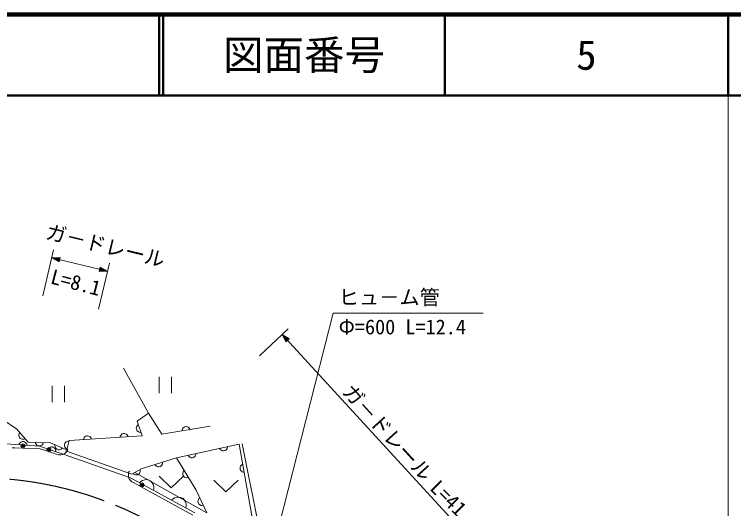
# Model space of a CAD drawing. Units: millimetres, scale not verified. Extents: x 40000 to 680000, y 20000 to 380000.
# Drawn here: x 490854 to 579670, y 319014 to 380000 of the extents above; entities that cross this region are included whole.
import ezdxf
from ezdxf.enums import TextEntityAlignment as Align

# ---------------------------------------------------------------- set-up
doc = ezdxf.new("R2010")
doc.units = ezdxf.units.MM
doc.header["$LTSCALE"] = 1000
doc.linetypes.add('CHAIN', pattern=[18.5, 12, -1.5, 3.5, -1.5])
for name, color, linetype, lineweight in [('M-BGD', 7, 'Continuous', 13), ('M-BMK', 2, 'CHAIN', 13), ('M-STR-HTXT', 7, 'Continuous', 13), ('M-TTL', 2, 'Continuous', 140), ('M-TTL-BAND', 7, 'Continuous', 13), ('M-TTL-LINE', 7, 'Continuous', 50)]:
    doc.layers.add(name, color=color, linetype=linetype, lineweight=lineweight)
doc.layers.add('M-TTL-TXT', color=7, linetype='Continuous')
doc.styles.add('ＭＳ ゴシック', font='')
doc.styles.get('ＭＳ ゴシック').set_extended_font_data('MS Gothic')

msp = doc.modelspace()

# ---------------------------------------------------------------- linework, layer by layer
at = {"layer": 'M-BGD'}
for p, q in [((507425, 330797), (504342, 336356)), ((508725, 335280), (508725, 333259)), ((510243, 333259), (510243, 335280)), ((495531, 334152), (495531, 332131)), ((497049, 332131), (497049, 334152)), ((506025, 329816), (507425, 330797)), ((507425, 330797), (509075, 328203)), ((489452, 329982), (491147, 328805)), ((506025, 329816), (506649, 327993)), ((491147, 328805), (492542, 327225)), ((505936, 329085), (505913, 328970)), ((505913, 328970), (505914, 328842)), ((505914, 328842), (505966, 328689)), ((505998, 329214), (505936, 329085)), ((505966, 328689), (506043, 328588)), ((506073, 329304), (505998, 329214)), ((506173, 329382), (506073, 329304)), ((515038, 329185), (509075, 328203)), ((511584, 328739), (511564, 328613)), ((511627, 328849), (511584, 328739)), ((511709, 328965), (511627, 328849)), ((511798, 329041), (511709, 328965)), ((511910, 329100), (511798, 329041)), ((512068, 329126), (511910, 329100)), ((512193, 329106), (512068, 329126)), ((512301, 329062), (512193, 329106)), ((512415, 328979), (512301, 329062)), ((512491, 328889), (512415, 328979)), ((512549, 328775), (512491, 328889)), ((491414, 328168), (491406, 328026)), ((491406, 328026), (491428, 327910)), ((491449, 328281), (491414, 328168)), ((491428, 327910), (491478, 327793)), ((491512, 328392), (491449, 328281)), ((491478, 327793), (491585, 327672)), ((506649, 327993), (497635, 327432)), ((499476, 327769), (499423, 327664)), ((499570, 327876), (499476, 327769)), ((499666, 327943), (499570, 327876)), ((499783, 327991), (499666, 327943)), ((499943, 328000), (499783, 327991)), ((500065, 327968), (499943, 328000)), ((500168, 327913), (500065, 327968)), ((500274, 327819), (500168, 327913)), ((500340, 327722), (500274, 327819)), ((503929, 327945), (503897, 327822)), ((503983, 328050), (503929, 327945)), ((504077, 328157), (503983, 328050)), ((504173, 328223), (504077, 328157)), ((504290, 328271), (504173, 328223)), ((504449, 328281), (504290, 328271)), ((504571, 328248), (504449, 328281)), ((504675, 328194), (504571, 328248)), ((504780, 328099), (504675, 328194)), ((504846, 328002), (504780, 328099)), ((504894, 327884), (504846, 328002)), ((506043, 328588), (506133, 328512)), ((506133, 328512), (506260, 328450)), ((506260, 328450), (506374, 328426)), ((506374, 328426), (506500, 328427)), ((493975, 326708), (489854, 327011)), ((491465, 327014), (491416, 326896)), ((491532, 327110), (491465, 327014)), ((491639, 327204), (491532, 327110)), ((491585, 327672), (491694, 327609)), ((491743, 327257), (491639, 327204)), ((491694, 327609), (491806, 327574)), ((491865, 327289), (491743, 327257)), ((491806, 327574), (491947, 327566)), ((492025, 327277), (491865, 327289)), ((491947, 327566), (492061, 327588)), ((492141, 327228), (492025, 327277)), ((492061, 327588), (492177, 327638)), ((492236, 327160), (492141, 327228)), ((492329, 327052), (492236, 327160)), ((492381, 326947), (492329, 327052)), ((492413, 326823), (492381, 326947)), ((492542, 327225), (495333, 327124)), ((493439, 327193), (493474, 327070)), ((493474, 327070), (493531, 326967)), ((493531, 326967), (493627, 326862)), ((493627, 326862), (493725, 326798)), ((494124, 326784), (494226, 326841)), ((494226, 326841), (494329, 326938)), ((494329, 326938), (494392, 327037)), ((494392, 327037), (494437, 327157)), ((495333, 327124), (497327, 326284)), ((495869, 326898), (495860, 326771)), ((497097, 327047), (497055, 326891)), ((497055, 326891), (497063, 326763)), ((497167, 327153), (497097, 327047)), ((497251, 327235), (497167, 327153)), ((497374, 327306), (497251, 327235)), ((497635, 327432), (497327, 326284)), ((497486, 327338), (497374, 327306)), ((497612, 327345), (497486, 327338)), ((499423, 327664), (499390, 327541)), ((500387, 327603), (500340, 327722)), ((510863, 325295), (518625, 326986)), ((518625, 326986), (520714, 315012)), ((518990, 327011), (521416, 314947)), ((490901, 326520), (490581, 326532)), ((491899, 326484), (490901, 326520)), ((493904, 326412), (491899, 326484)), ((493725, 326798), (493843, 326753)), ((493843, 326753), (494003, 326748)), ((495050, 326050), (493904, 326412)), ((497013, 325672), (493975, 326708)), ((494003, 326748), (494124, 326784)), ((495097, 326453), (495021, 326351)), ((496003, 325748), (495050, 326050)), ((495186, 326530), (495097, 326453)), ((495312, 326593), (495186, 326530)), ((495426, 326619), (495312, 326593)), ((495552, 326618), (495426, 326619)), ((495704, 326566), (495552, 326618)), ((495805, 326489), (495704, 326566)), ((495880, 326400), (495805, 326489)), ((495860, 326771), (495877, 326654)), ((495877, 326654), (495931, 326522)), ((495943, 326272), (495880, 326400)), ((495931, 326522), (496000, 326427)), ((495968, 326157), (495943, 326272)), ((495967, 326029), (495968, 326157)), ((496000, 326427), (496095, 326343)), ((496095, 326343), (496242, 326281)), ((496242, 326281), (496368, 326272)), ((496368, 326272), (496484, 326289)), ((496484, 326289), (496614, 326343)), ((496614, 326343), (496708, 326413)), ((496708, 326413), (496791, 326510)), ((497063, 326763), (497094, 326650)), ((497250, 325989), (497076, 325833)), ((497094, 326650), (497164, 326526)), ((497164, 326526), (497245, 326441)), ((497177, 326149), (505350, 323278)), ((497245, 326441), (497350, 326370)), ((497398, 326197), (497250, 325989)), ((497445, 326351), (497398, 326197)), ((516196, 326457), (516261, 326347)), ((516261, 326347), (516340, 326261)), ((516340, 326261), (516459, 326183)), ((516459, 326183), (516569, 326145)), ((516569, 326145), (516695, 326131)), ((516695, 326131), (516851, 326165)), ((516851, 326165), (516960, 326230)), ((516960, 326230), (517045, 326311)), ((517045, 326311), (517121, 326431)), ((517121, 326431), (517159, 326542)), ((517159, 326542), (517173, 326669)), ((496308, 325652), (496003, 325748)), ((496599, 325645), (496308, 325652)), ((496826, 325700), (496599, 325645)), ((497076, 325833), (496826, 325700)), ((497013, 325672), (505186, 322801)), ((506511, 323922), (510863, 325295)), ((510863, 325295), (513286, 321278)), ((512315, 325612), (512379, 325502)), ((512379, 325502), (512459, 325416)), ((512459, 325416), (512578, 325338)), ((512578, 325338), (512688, 325300)), ((512688, 325300), (512813, 325286)), ((512813, 325286), (512970, 325320)), ((512970, 325320), (513078, 325385)), ((513078, 325385), (513163, 325466)), ((513163, 325466), (513240, 325586)), ((513240, 325586), (513278, 325697)), ((513278, 325697), (513291, 325824)), ((508210, 324458), (508284, 324354)), ((508284, 324354), (508371, 324276)), ((508371, 324276), (508496, 324210)), ((508496, 324210), (508609, 324182)), ((508609, 324182), (508736, 324179)), ((508736, 324179), (508888, 324228)), ((508888, 324228), (508991, 324302)), ((508991, 324302), (509068, 324390)), ((509068, 324390), (509134, 324517)), ((509134, 324517), (509161, 324631)), ((509161, 324631), (509164, 324759)), ((518780, 324235), (518739, 324125)), ((518861, 324352), (518780, 324235)), ((518949, 324429), (518861, 324352)), ((519060, 324490), (518949, 324429)), ((504926, 323072), (504934, 323343)), ((504934, 323343), (504994, 323540)), ((504994, 323540), (505050, 323646)), ((505350, 323278), (506511, 323922)), ((505493, 323358), (505585, 323271)), ((505720, 323483), (509119, 321576)), ((506202, 323267), (506288, 323360)), ((506288, 323360), (506347, 323462)), ((506347, 323462), (506386, 323599)), ((506391, 323717), (506369, 323843)), ((506386, 323599), (506391, 323717)), ((511679, 323516), (511645, 323377)), ((511645, 323377), (511646, 323259)), ((511733, 323620), (511679, 323516)), ((511814, 323718), (511733, 323620)), ((518739, 324125), (518720, 323998)), ((518720, 323998), (518748, 323839)), ((518748, 323839), (518808, 323727)), ((518808, 323727), (518885, 323638)), ((518885, 323638), (519000, 323556)), ((519000, 323556), (519109, 323514)), ((519109, 323514), (519234, 323495)), ((504955, 322872), (504926, 323072)), ((505039, 322688), (504955, 322872)), ((505193, 322467), (505039, 322688)), ((513125, 318499), (505186, 322801)), ((505350, 322335), (505193, 322467)), ((505585, 323271), (505686, 323211)), ((505686, 323211), (505821, 323171)), ((505821, 323171), (505938, 323166)), ((505938, 323166), (506062, 323189)), ((506062, 323189), (506202, 323267)), ((506674, 322499), (506474, 322378)), ((506944, 322582), (506674, 322499)), ((507177, 322593), (506944, 322582)), ((507426, 322550), (507177, 322593)), ((507708, 322397), (507426, 322550)), ((508729, 323028), (510227, 321573)), ((510227, 321573), (511725, 323028)), ((511646, 323259), (511675, 323135)), ((511675, 323135), (511758, 322997)), ((511758, 322997), (511855, 322914)), ((511855, 322914), (511958, 322860)), ((511958, 322860), (512095, 322826)), ((512095, 322826), (512211, 322827)), ((512211, 322827), (512335, 322856)), ((515481, 322526), (516979, 321071)), ((516979, 321071), (518477, 322526)), ((505631, 322182), (505350, 322335)), ((506510, 321702), (505631, 322182)), ((506474, 322378), (506290, 322203)), ((512885, 318224), (506510, 321702)), ((507881, 322212), (507708, 322397)), ((508001, 322009), (507881, 322212)), ((508083, 321736), (508001, 322009)), ((508094, 321500), (508083, 321736)), ((509119, 321576), (514619, 318477)), ((508051, 321249), (508094, 321500)), ((513286, 321278), (514619, 318477)), ((510444, 320227), (510260, 320051)), ((510644, 320348), (510444, 320227)), ((510914, 320431), (510644, 320348)), ((511147, 320442), (510914, 320431)), ((511396, 320399), (511147, 320442)), ((511677, 320246), (511396, 320399)), ((511851, 320060), (511677, 320246)), ((511970, 319858), (511851, 320060)), ((512052, 319584), (511970, 319858)), ((513535, 320011), (513524, 319893)), ((513524, 319893), (513540, 319766)), ((513581, 320145), (513535, 320011)), ((513540, 319766), (513609, 319621)), ((513645, 320244), (513581, 320145)), ((513736, 320333), (513645, 320244)), ((512021, 319097), (512063, 319349)), ((512063, 319349), (512052, 319584)), ((513609, 319621), (513697, 319529)), ((513697, 319529), (513794, 319464)), ((513794, 319464), (513928, 319417)), ((513928, 319417), (514044, 319406)), ((514044, 319406), (514169, 319422))]:
    msp.add_line(p, q, dxfattribs=at)
for centre, major_axis in [((491908, 326737), (0, 253)), ((491908, 326737), (0, 152)), ((491908, 326737), (0, 50.5)), ((495125, 326291), (0, 253)), ((495125, 326291), (0, 152)), ((495125, 326291), (0, 50.5)), ((506629, 321924), (0, 253)), ((506629, 321924), (0, 152)), ((506629, 321924), (0, 50.5))]:
    msp.add_ellipse(centre, major_axis=major_axis, ratio=0.988473, dxfattribs=at)
at = {"layer": 'M-BMK'}
msp.add_ellipse((486311, 277350), major_axis=(0, 45466), ratio=0.988473, start_param=5.518103, end_param=6.531158, dxfattribs=at)
at = {"layer": 'M-STR-HTXT'}
for p, q in [((494358, 345280), (495696, 350950)), ((495464, 349967), (496501, 350007)), ((495464, 349967), (502353, 348303)), ((496371, 349457), (495464, 349967)), ((495736, 349901), (496443, 349938)), ((496443, 349938), (496350, 349545)), ((496501, 350007), (496371, 349457)), ((496350, 349545), (495736, 349901)), ((495892, 349864), (496386, 349869)), ((496330, 349633), (495892, 349864)), ((496125, 349807), (496328, 349800)), ((496310, 349721), (496125, 349807)), ((496328, 349800), (496310, 349721)), ((496386, 349869), (496330, 349633)), ((502585, 349285), (501247, 343616)), ((501317, 348262), (501447, 348812)), ((502353, 348303), (501317, 348262)), ((501374, 348331), (501467, 348724)), ((502081, 348368), (501374, 348331)), ((501432, 348401), (501487, 348636)), ((501926, 348406), (501432, 348401)), ((501447, 348812), (502353, 348303)), ((501467, 348724), (502081, 348368)), ((501487, 348636), (501926, 348406)), ((501489, 348470), (501508, 348548)), ((501693, 348462), (501489, 348470)), ((501508, 348548), (501693, 348462)), ((522295, 312140), (530235, 343123)), ((530235, 343123), (548762, 343123)), ((521115, 337875), (524650, 341197)), ((523918, 340510), (550857, 311176)), ((523918, 340510), (524803, 339962)), ((524393, 339577), (523918, 340510)), ((524109, 340302), (524717, 339937)), ((524425, 339662), (524109, 340302)), ((524217, 340184), (524632, 339911)), ((524456, 339746), (524217, 340184)), ((524381, 340006), (524546, 339886)), ((524487, 339831), (524381, 340006)), ((524803, 339962), (524393, 339577)), ((524717, 339937), (524425, 339662)), ((524632, 339911), (524456, 339746)), ((524546, 339886), (524487, 339831))]:
    msp.add_line(p, q, dxfattribs=at)
at = {"layer": 'M-TTL'}
msp.add_line((680000, 380000), (40000, 380000), dxfattribs=at)
at = {"layer": 'M-TTL-BAND'}
msp.add_line((579000, 20000), (579000, 370000), dxfattribs=at)
at = {"layer": 'M-TTL-LINE'}
for p, q in [((508747, 380000), (508747, 370000)), ((509247, 380000), (509247, 370000)), ((543997, 380000), (543997, 370000)), ((579000, 380000), (579000, 370000)), ((40000, 370000), (680000, 370000))]:
    msp.add_line(p, q, dxfattribs=at)

# ---------------------------------------------------------------- texts
at = {"layer": 'M-STR-HTXT', "style": 'ＭＳ ゴシック'}
for s, rotation, p in [('ガ－ドレール', 346.146, (494478, 351826)), ('L=8.1', 345.439, (495067, 346279)), ('ガ－ドレール', 312.269, (530826, 332992)), ('L=41.0', 315.168, (541667, 321034))]:
    msp.add_text(s, height=1833, rotation=rotation, dxfattribs=at).set_placement(p, align=Align.BOTTOM_LEFT)
for s, p in [('ヒュ－ム管', (530901, 343629)), ('Φ=600 L=12.4', (530897, 339968))]:
    msp.add_text(s, height=1833, dxfattribs=at).set_placement(p, align=Align.BOTTOM_LEFT)
at = {"layer": 'M-TTL-TXT', "style": 'ＭＳ ゴシック'}
for s, p in [('図面番号', (526622, 375000)), ('5', (561497, 375000))]:
    msp.add_text(s, height=3666, dxfattribs=at).set_placement(p, align=Align.MIDDLE_CENTER)

doc.saveas('drawing.dxf')
